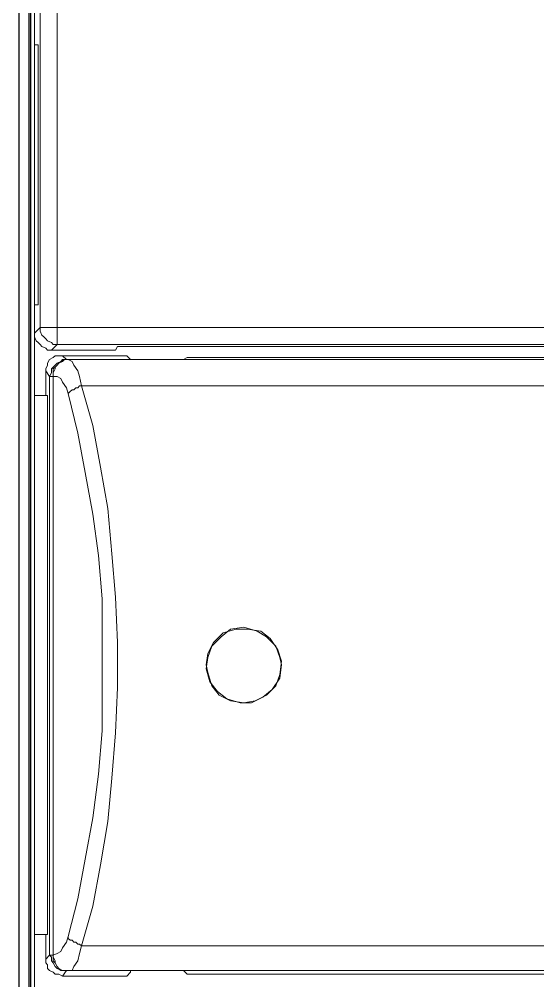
# Model space of a CAD drawing. Header units: centimetres. Extents: x -4.9 to 8, y -12.7 to 4.
# Drawn here: x -2.557 to -1.588, y -3.361 to -1.561 of the extents above; entities that cross this region are included whole.
import ezdxf

# ---------------------------------------------------------------- set-up
doc = ezdxf.new("R2010")
doc.units = ezdxf.units.CM
doc.header["$MEASUREMENT"] = 0
doc.layers.add('Layer 1', color=7, linetype='Continuous')

msp = doc.modelspace()

# ---------------------------------------------------------------- linework, layer by layer
at = {"layer": 'Layer 1', "color": 250, "lineweight": 25}
for points in [[(-2.5568, -5.74365), (-2.5568, -5.74365), (-2.5568, 1.40011), (-2.5568, 1.40011)], [(-2.53916, 1.38246), (-2.53916, 1.38246), (-2.53916, -5.72601), (-2.53916, -5.72601)], [(-2.53563, 1.37893), (-2.53563, 1.37893), (-2.53563, -5.72248), (-2.53563, -5.72248)]]:
    msp.add_open_spline(points, degree=3, dxfattribs=at)
at = {"layer": 'Layer 1', "color": 250, "lineweight": 20}
for points in [[(-2.51798, -2.13825), (-2.51798, -2.13825), (-2.51798, 1.31896), (-2.51798, 1.31896)], [(-2.48623, 1.31896), (-2.48623, 1.31896), (-2.48623, -2.13825), (-2.48623, -2.13825)], [(-2.52856, -0.56134), (-2.52856, -0.56134), (-2.52856, -3.78573), (-2.52856, -3.78573)], [(-2.52856, -1.6091), (-2.52856, -1.6091), (-2.5215, -1.6091), (-2.5215, -1.6091)], [(-2.5215, -1.6091), (-2.5215, -1.6091), (-2.5215, -2.09593), (-2.5215, -2.09593)], [(-2.5215, -2.09593), (-2.5215, -2.09593), (-2.52856, -2.09593), (-2.52856, -2.09593)], [(-2.52856, -2.14885), (-2.52856, -2.14885), (-2.51798, -2.13825), (-2.51798, -2.13825)], [(-2.48623, -2.13825), (-2.48623, -2.13825), (1.25322, -2.13825), (1.25322, -2.13825)], [(-2.48623, -2.17), (-2.48623, -2.17), (-2.49681, -2.18059), (-2.49681, -2.18059)], [(1.25322, -2.17), (1.25322, -2.17), (-2.48623, -2.17), (-2.48623, -2.17)], [(-2.37687, -2.18059), (-2.37687, -2.18059), (-2.37334, -2.17354), (-2.37334, -2.17354)], [(1.13681, -2.17354), (1.13681, -2.17354), (-2.37334, -2.17354), (-2.37334, -2.17354)], [(-2.49681, -2.18059), (-2.49681, -2.18059), (-2.37687, -2.18059), (-2.37687, -2.18059)], [(-2.47564, -2.19118), (-2.47564, -2.19118), (-2.46859, -2.19823), (-2.46859, -2.19823)], [(-2.47564, -2.19118), (-2.47564, -2.19118), (-2.3557, -2.19118), (-2.3557, -2.19118)], [(-2.3557, -2.19118), (-2.3557, -2.19118), (-2.34864, -2.19823), (-2.34864, -2.19823)], [(-2.24281, -2.19471), (-2.24281, -2.19471), (-2.24987, -2.19823), (-2.24987, -2.19823)], [(-2.24281, -2.19471), (-2.24281, -2.19471), (1.0098, -2.19471), (1.0098, -2.19471)], [(-2.46859, -2.19823), (-2.46859, -2.19823), (-2.46506, -2.19823), (-2.46506, -2.19823)], [(-2.46859, -2.19823), (-2.46859, -2.19823), (-2.46859, -2.19823), (-2.46859, -2.19823)], [(-2.46506, -2.19823), (-2.46506, -2.19823), (-0.68, -2.19823), (-0.68, -2.19823)], [(-2.24987, -2.19823), (-2.24987, -2.19823), (-2.32042, -2.19823), (-2.32042, -2.19823)], [(-2.50034, -2.22998), (-2.50034, -2.22998), (-2.50739, -2.21939), (-2.50739, -2.21939)], [(-2.50739, -2.26525), (-2.50739, -2.26525), (-2.50739, -2.21939), (-2.50739, -2.21939)], [(-2.50034, -3.313), (-2.50034, -3.313), (-2.50034, -2.22998), (-2.50034, -2.22998)], [(-2.49328, -2.22998), (-2.49328, -2.22998), (-2.49328, -2.22998), (-2.49328, -2.22998)], [(-2.49328, -2.22998), (-2.49328, -2.22998), (-2.49328, -3.313), (-2.49328, -3.313)], [(-2.44037, -2.24761), (-2.44037, -2.24761), (-0.70823, -2.24761), (-0.70823, -2.24761)], [(-2.52856, -2.26525), (-2.52856, -2.26525), (-2.50387, -2.26525), (-2.50387, -2.26525)], [(-2.50387, -2.26525), (-2.50387, -2.26525), (-2.50387, -3.27421), (-2.50387, -3.27421)], [(-2.52856, -3.27421), (-2.52856, -3.27421), (-2.50387, -3.27421), (-2.50387, -3.27421)], [(-2.50739, -3.32007), (-2.50739, -3.32007), (-2.50739, -3.27421), (-2.50739, -3.27421)], [(-2.44037, -3.29536), (-2.44037, -3.29536), (-0.70823, -3.29536), (-0.70823, -3.29536)], [(-2.50739, -3.32007), (-2.50739, -3.32007), (-2.50034, -3.313), (-2.50034, -3.313)], [(-2.49328, -3.313), (-2.49328, -3.313), (-2.49328, -3.313), (-2.49328, -3.313)], [(-2.46859, -3.34123), (-2.46859, -3.34123), (-2.47564, -3.35182), (-2.47564, -3.35182)], [(-2.46506, -3.34123), (-2.46506, -3.34123), (-2.46859, -3.34123), (-2.46859, -3.34123)], [(-2.46859, -3.34123), (-2.46859, -3.34123), (-2.46859, -3.34123), (-2.46859, -3.34123)], [(-2.46506, -3.34123), (-2.46506, -3.34123), (-0.68, -3.34123), (-0.68, -3.34123)], [(-2.34864, -3.34475), (-2.34864, -3.34475), (-2.3557, -3.35182), (-2.3557, -3.35182)], [(-2.24987, -3.34123), (-2.24987, -3.34123), (-2.32042, -3.34123), (-2.32042, -3.34123)], [(-2.24281, -3.34829), (-2.24281, -3.34829), (-2.24987, -3.34123), (-2.24987, -3.34123)], [(-2.47564, -3.35182), (-2.47564, -3.35182), (-2.3557, -3.35182), (-2.3557, -3.35182)], [(1.0098, -3.34829), (1.0098, -3.34829), (-2.24281, -3.34829), (-2.24281, -3.34829)]]:
    msp.add_open_spline(points, degree=3, dxfattribs=at)
for points, knots in [([(-2.51798, -2.13825), (-2.51798, -2.13825), (-2.51798, -2.13825), (-2.51798, -2.13825), (-2.51798, -2.13825), (-2.51798, -2.13825), (-2.51445, -2.13825), (-2.51445, -2.13825), (-2.51445, -2.13825), (-2.51445, -2.13825), (-2.51092, -2.13825), (-2.51092, -2.13825), (-2.51092, -2.13825), (-2.51092, -2.13825), (-2.50739, -2.13825), (-2.50739, -2.13825), (-2.50739, -2.13825), (-2.50739, -2.13825), (-2.50387, -2.13825), (-2.50387, -2.13825), (-2.50387, -2.13825), (-2.50387, -2.13825), (-2.49681, -2.13825), (-2.49681, -2.13825), (-2.49681, -2.13825), (-2.49681, -2.13825), (-2.49328, -2.13825), (-2.49328, -2.13825), (-2.49328, -2.13825), (-2.49328, -2.13825), (-2.48623, -2.13825), (-2.48623, -2.13825)], [0, 0, 0, 0, 0.1111111, 0.1111111, 0.1111111, 0.1111111, 0.2222222, 0.2222222, 0.2222222, 0.2222222, 0.3333333, 0.3333333, 0.3333333, 0.3333333, 0.4444444, 0.4444444, 0.4444444, 0.4444444, 0.5555556, 0.5555556, 0.5555556, 0.5555556, 0.6666667, 0.6666667, 0.6666667, 0.6666667, 0.7777778, 0.7777778, 0.7777778, 0.7777778, 1, 1, 1, 1]), ([(-2.51798, -2.13825), (-2.51798, -2.13825), (-2.51798, -2.14532), (-2.51798, -2.14532), (-2.51798, -2.14532), (-2.51798, -2.14532), (-2.51445, -2.15236), (-2.51445, -2.15236), (-2.51445, -2.15236), (-2.51445, -2.15236), (-2.51092, -2.15589), (-2.51092, -2.15589), (-2.51092, -2.15589), (-2.51092, -2.15589), (-2.50739, -2.15943), (-2.50739, -2.15943), (-2.50739, -2.15943), (-2.50739, -2.15943), (-2.50387, -2.16296), (-2.50387, -2.16296), (-2.50387, -2.16296), (-2.50387, -2.16296), (-2.49681, -2.16648), (-2.49681, -2.16648), (-2.49681, -2.16648), (-2.49681, -2.16648), (-2.49328, -2.17), (-2.49328, -2.17), (-2.49328, -2.17), (-2.49328, -2.17), (-2.48623, -2.17), (-2.48623, -2.17)], [0, 0, 0, 0, 0.1111111, 0.1111111, 0.1111111, 0.1111111, 0.2222222, 0.2222222, 0.2222222, 0.2222222, 0.3333333, 0.3333333, 0.3333333, 0.3333333, 0.4444444, 0.4444444, 0.4444444, 0.4444444, 0.5555556, 0.5555556, 0.5555556, 0.5555556, 0.6666667, 0.6666667, 0.6666667, 0.6666667, 0.7777778, 0.7777778, 0.7777778, 0.7777778, 1, 1, 1, 1]), ([(-2.48623, -2.17), (-2.48623, -2.17), (-2.48623, -2.17), (-2.48623, -2.17), (-2.48623, -2.17), (-2.48623, -2.17), (-2.48623, -2.16648), (-2.48623, -2.16648), (-2.48623, -2.16648), (-2.48623, -2.16648), (-2.48623, -2.16296), (-2.48623, -2.16296), (-2.48623, -2.16296), (-2.48623, -2.16296), (-2.48623, -2.15943), (-2.48623, -2.15943), (-2.48623, -2.15943), (-2.48623, -2.15943), (-2.48623, -2.15589), (-2.48623, -2.15589), (-2.48623, -2.15589), (-2.48623, -2.15589), (-2.48623, -2.15236), (-2.48623, -2.15236), (-2.48623, -2.15236), (-2.48623, -2.15236), (-2.48623, -2.14532), (-2.48623, -2.14532), (-2.48623, -2.14532), (-2.48623, -2.14532), (-2.48623, -2.13825), (-2.48623, -2.13825)], [0, 0, 0, 0, 0.1111111, 0.1111111, 0.1111111, 0.1111111, 0.2222222, 0.2222222, 0.2222222, 0.2222222, 0.3333333, 0.3333333, 0.3333333, 0.3333333, 0.4444444, 0.4444444, 0.4444444, 0.4444444, 0.5555556, 0.5555556, 0.5555556, 0.5555556, 0.6666667, 0.6666667, 0.6666667, 0.6666667, 0.7777778, 0.7777778, 0.7777778, 0.7777778, 1, 1, 1, 1]), ([(-2.49681, -2.18059), (-2.49681, -2.18059), (-2.50387, -2.18059), (-2.50387, -2.18059), (-2.50387, -2.18059), (-2.50387, -2.18059), (-2.50739, -2.17707), (-2.50739, -2.17707), (-2.50739, -2.17707), (-2.50739, -2.17707), (-2.51445, -2.17354), (-2.51445, -2.17354), (-2.51445, -2.17354), (-2.51445, -2.17354), (-2.51798, -2.17), (-2.51798, -2.17), (-2.51798, -2.17), (-2.51798, -2.17), (-2.5215, -2.16648), (-2.5215, -2.16648), (-2.5215, -2.16648), (-2.5215, -2.16648), (-2.52503, -2.16296), (-2.52503, -2.16296), (-2.52503, -2.16296), (-2.52503, -2.16296), (-2.52856, -2.15589), (-2.52856, -2.15589), (-2.52856, -2.15589), (-2.52856, -2.15589), (-2.52856, -2.14885), (-2.52856, -2.14885)], [0, 0, 0, 0, 0.1111111, 0.1111111, 0.1111111, 0.1111111, 0.2222222, 0.2222222, 0.2222222, 0.2222222, 0.3333333, 0.3333333, 0.3333333, 0.3333333, 0.4444444, 0.4444444, 0.4444444, 0.4444444, 0.5555556, 0.5555556, 0.5555556, 0.5555556, 0.6666667, 0.6666667, 0.6666667, 0.6666667, 0.7777778, 0.7777778, 0.7777778, 0.7777778, 1, 1, 1, 1]), ([(-2.50739, -2.21939), (-2.50739, -2.21939), (-2.50739, -2.21586), (-2.50739, -2.21586), (-2.50739, -2.21586), (-2.50739, -2.21586), (-2.50387, -2.20882), (-2.50387, -2.20882), (-2.50387, -2.20882), (-2.50387, -2.20882), (-2.50387, -2.20529), (-2.50387, -2.20529), (-2.50387, -2.20529), (-2.50387, -2.20529), (-2.50034, -2.19823), (-2.50034, -2.19823), (-2.50034, -2.19823), (-2.50034, -2.19823), (-2.49328, -2.19471), (-2.49328, -2.19471), (-2.49328, -2.19471), (-2.49328, -2.19471), (-2.48975, -2.19118), (-2.48975, -2.19118), (-2.48975, -2.19118), (-2.48975, -2.19118), (-2.4827, -2.19118), (-2.4827, -2.19118), (-2.4827, -2.19118), (-2.4827, -2.19118), (-2.47564, -2.19118), (-2.47564, -2.19118)], [0, 0, 0, 0, 0.1111111, 0.1111111, 0.1111111, 0.1111111, 0.2222222, 0.2222222, 0.2222222, 0.2222222, 0.3333333, 0.3333333, 0.3333333, 0.3333333, 0.4444444, 0.4444444, 0.4444444, 0.4444444, 0.5555556, 0.5555556, 0.5555556, 0.5555556, 0.6666667, 0.6666667, 0.6666667, 0.6666667, 0.7777778, 0.7777778, 0.7777778, 0.7777778, 1, 1, 1, 1]), ([(-2.46859, -2.19823), (-2.46859, -2.19823), (-2.47564, -2.19823), (-2.47564, -2.19823), (-2.47564, -2.19823), (-2.47564, -2.19823), (-2.47917, -2.20175), (-2.47917, -2.20175), (-2.47917, -2.20175), (-2.47917, -2.20175), (-2.48623, -2.20529), (-2.48623, -2.20529), (-2.48623, -2.20529), (-2.48623, -2.20529), (-2.48975, -2.20882), (-2.48975, -2.20882), (-2.48975, -2.20882), (-2.48975, -2.20882), (-2.49328, -2.21235), (-2.49328, -2.21235), (-2.49328, -2.21235), (-2.49328, -2.21235), (-2.49681, -2.21586), (-2.49681, -2.21586), (-2.49681, -2.21586), (-2.49681, -2.21586), (-2.49681, -2.22293), (-2.49681, -2.22293), (-2.49681, -2.22293), (-2.49681, -2.22293), (-2.50034, -2.22998), (-2.50034, -2.22998)], [0, 0, 0, 0, 0.1111111, 0.1111111, 0.1111111, 0.1111111, 0.2222222, 0.2222222, 0.2222222, 0.2222222, 0.3333333, 0.3333333, 0.3333333, 0.3333333, 0.4444444, 0.4444444, 0.4444444, 0.4444444, 0.5555556, 0.5555556, 0.5555556, 0.5555556, 0.6666667, 0.6666667, 0.6666667, 0.6666667, 0.7777778, 0.7777778, 0.7777778, 0.7777778, 1, 1, 1, 1]), ([(-2.46506, -2.19823), (-2.46506, -2.19823), (-2.47212, -2.19823), (-2.47212, -2.19823), (-2.47212, -2.19823), (-2.47212, -2.19823), (-2.47564, -2.20175), (-2.47564, -2.20175), (-2.47564, -2.20175), (-2.47564, -2.20175), (-2.4827, -2.20529), (-2.4827, -2.20529), (-2.4827, -2.20529), (-2.4827, -2.20529), (-2.48623, -2.20882), (-2.48623, -2.20882), (-2.48623, -2.20882), (-2.48623, -2.20882), (-2.48975, -2.21235), (-2.48975, -2.21235), (-2.48975, -2.21235), (-2.48975, -2.21235), (-2.48975, -2.21586), (-2.48975, -2.21586), (-2.48975, -2.21586), (-2.48975, -2.21586), (-2.49328, -2.22293), (-2.49328, -2.22293), (-2.49328, -2.22293), (-2.49328, -2.22293), (-2.49328, -2.22998), (-2.49328, -2.22998)], [0, 0, 0, 0, 0.1111111, 0.1111111, 0.1111111, 0.1111111, 0.2222222, 0.2222222, 0.2222222, 0.2222222, 0.3333333, 0.3333333, 0.3333333, 0.3333333, 0.4444444, 0.4444444, 0.4444444, 0.4444444, 0.5555556, 0.5555556, 0.5555556, 0.5555556, 0.6666667, 0.6666667, 0.6666667, 0.6666667, 0.7777778, 0.7777778, 0.7777778, 0.7777778, 1, 1, 1, 1]), ([(-2.46859, -2.19823), (-2.46859, -2.19823), (-2.47212, -2.19823), (-2.47212, -2.19823), (-2.47212, -2.19823), (-2.47212, -2.19823), (-2.47917, -2.20175), (-2.47917, -2.20175), (-2.47917, -2.20175), (-2.47917, -2.20175), (-2.4827, -2.20529), (-2.4827, -2.20529), (-2.4827, -2.20529), (-2.4827, -2.20529), (-2.48623, -2.20882), (-2.48623, -2.20882), (-2.48623, -2.20882), (-2.48623, -2.20882), (-2.48975, -2.21235), (-2.48975, -2.21235), (-2.48975, -2.21235), (-2.48975, -2.21235), (-2.49328, -2.21586), (-2.49328, -2.21586), (-2.49328, -2.21586), (-2.49328, -2.21586), (-2.49328, -2.22293), (-2.49328, -2.22293), (-2.49328, -2.22293), (-2.49328, -2.22293), (-2.49328, -2.22998), (-2.49328, -2.22998)], [0, 0, 0, 0, 0.1111111, 0.1111111, 0.1111111, 0.1111111, 0.2222222, 0.2222222, 0.2222222, 0.2222222, 0.3333333, 0.3333333, 0.3333333, 0.3333333, 0.4444444, 0.4444444, 0.4444444, 0.4444444, 0.5555556, 0.5555556, 0.5555556, 0.5555556, 0.6666667, 0.6666667, 0.6666667, 0.6666667, 0.7777778, 0.7777778, 0.7777778, 0.7777778, 1, 1, 1, 1]), ([(-2.46506, -2.19823), (-2.46506, -2.19823), (-2.458, -2.20175), (-2.458, -2.20175), (-2.458, -2.20175), (-2.458, -2.20175), (-2.45448, -2.20882), (-2.45448, -2.20882), (-2.45448, -2.20882), (-2.45448, -2.20882), (-2.44742, -2.21939), (-2.44742, -2.21939), (-2.44742, -2.21939), (-2.44742, -2.21939), (-2.44389, -2.22998), (-2.44389, -2.22998), (-2.44389, -2.22998), (-2.44389, -2.22998), (-2.44037, -2.24761), (-2.44037, -2.24761)], [0, 0, 0, 0, 0.1666667, 0.1666667, 0.1666667, 0.1666667, 0.3333333, 0.3333333, 0.3333333, 0.3333333, 0.5, 0.5, 0.5, 0.5, 0.6666667, 0.6666667, 0.6666667, 0.6666667, 1, 1, 1, 1]), ([(-2.32042, -2.19823), (-2.32042, -2.19823), (-2.32748, -2.19823), (-2.32748, -2.19823), (-2.32748, -2.19823), (-2.32748, -2.19823), (-2.331, -2.19823), (-2.331, -2.19823), (-2.331, -2.19823), (-2.331, -2.19823), (-2.33806, -2.19823), (-2.33806, -2.19823), (-2.33806, -2.19823), (-2.33806, -2.19823), (-2.34159, -2.19823), (-2.34159, -2.19823), (-2.34159, -2.19823), (-2.34159, -2.19823), (-2.34512, -2.19823), (-2.34512, -2.19823), (-2.34512, -2.19823), (-2.34512, -2.19823), (-2.34864, -2.19823), (-2.34864, -2.19823)], [0, 0, 0, 0, 0.1428571, 0.1428571, 0.1428571, 0.1428571, 0.2857143, 0.2857143, 0.2857143, 0.2857143, 0.4285714, 0.4285714, 0.4285714, 0.4285714, 0.5714286, 0.5714286, 0.5714286, 0.5714286, 0.7142857, 0.7142857, 0.7142857, 0.7142857, 1, 1, 1, 1]), ([(-2.49328, -2.22998), (-2.49328, -2.22998), (-2.49681, -2.22998), (-2.49681, -2.22998), (-2.49681, -2.22998), (-2.49681, -2.22998), (-2.50034, -2.22998), (-2.50034, -2.22998)], [0, 0, 0, 0, 0.3333333, 0.3333333, 0.3333333, 0.3333333, 1, 1, 1, 1]), ([(-2.46506, -2.26173), (-2.46506, -2.26173), (-2.46859, -2.25114), (-2.46859, -2.25114), (-2.46859, -2.25114), (-2.46859, -2.25114), (-2.47564, -2.24057), (-2.47564, -2.24057), (-2.47564, -2.24057), (-2.47564, -2.24057), (-2.47917, -2.2335), (-2.47917, -2.2335), (-2.47917, -2.2335), (-2.47917, -2.2335), (-2.48623, -2.22998), (-2.48623, -2.22998), (-2.48623, -2.22998), (-2.48623, -2.22998), (-2.49328, -2.22998), (-2.49328, -2.22998)], [0, 0, 0, 0, 0.1666667, 0.1666667, 0.1666667, 0.1666667, 0.3333333, 0.3333333, 0.3333333, 0.3333333, 0.5, 0.5, 0.5, 0.5, 0.6666667, 0.6666667, 0.6666667, 0.6666667, 1, 1, 1, 1]), ([(-2.44037, -2.24761), (-2.44037, -2.24761), (-2.44389, -2.24761), (-2.44389, -2.24761), (-2.44389, -2.24761), (-2.44389, -2.24761), (-2.44742, -2.25114), (-2.44742, -2.25114), (-2.44742, -2.25114), (-2.44742, -2.25114), (-2.45095, -2.25114), (-2.45095, -2.25114), (-2.45095, -2.25114), (-2.45095, -2.25114), (-2.45448, -2.25468), (-2.45448, -2.25468), (-2.45448, -2.25468), (-2.45448, -2.25468), (-2.458, -2.25468), (-2.458, -2.25468), (-2.458, -2.25468), (-2.458, -2.25468), (-2.46153, -2.25821), (-2.46153, -2.25821), (-2.46153, -2.25821), (-2.46153, -2.25821), (-2.46506, -2.26173), (-2.46506, -2.26173)], [0, 0, 0, 0, 0.125, 0.125, 0.125, 0.125, 0.25, 0.25, 0.25, 0.25, 0.375, 0.375, 0.375, 0.375, 0.5, 0.5, 0.5, 0.5, 0.625, 0.625, 0.625, 0.625, 0.75, 0.75, 0.75, 0.75, 1, 1, 1, 1]), ([(-2.44037, -2.24761), (-2.44037, -2.24761), (-2.4192, -2.32171), (-2.4192, -2.32171), (-2.4192, -2.32171), (-2.4192, -2.32171), (-2.40509, -2.39932), (-2.40509, -2.39932), (-2.40509, -2.39932), (-2.40509, -2.39932), (-2.39098, -2.47693), (-2.39098, -2.47693), (-2.39098, -2.47693), (-2.39098, -2.47693), (-2.38392, -2.5616), (-2.38392, -2.5616), (-2.38392, -2.5616), (-2.38392, -2.5616), (-2.37687, -2.64273), (-2.37687, -2.64273), (-2.37687, -2.64273), (-2.37687, -2.64273), (-2.37334, -2.72739), (-2.37334, -2.72739), (-2.37334, -2.72739), (-2.37334, -2.72739), (-2.37334, -2.81207), (-2.37334, -2.81207), (-2.37334, -2.81207), (-2.37334, -2.81207), (-2.37687, -2.89673), (-2.37687, -2.89673), (-2.37687, -2.89673), (-2.37687, -2.89673), (-2.38392, -2.98139), (-2.38392, -2.98139), (-2.38392, -2.98139), (-2.38392, -2.98139), (-2.39098, -3.06254), (-2.39098, -3.06254), (-2.39098, -3.06254), (-2.39098, -3.06254), (-2.40509, -3.14368), (-2.40509, -3.14368), (-2.40509, -3.14368), (-2.40509, -3.14368), (-2.4192, -3.22129), (-2.4192, -3.22129), (-2.4192, -3.22129), (-2.4192, -3.22129), (-2.44037, -3.29536), (-2.44037, -3.29536)], [0, 0, 0, 0, 0.0714286, 0.0714286, 0.0714286, 0.0714286, 0.1428571, 0.1428571, 0.1428571, 0.1428571, 0.2142857, 0.2142857, 0.2142857, 0.2142857, 0.2857143, 0.2857143, 0.2857143, 0.2857143, 0.3571429, 0.3571429, 0.3571429, 0.3571429, 0.4285714, 0.4285714, 0.4285714, 0.4285714, 0.5, 0.5, 0.5, 0.5, 0.5714286, 0.5714286, 0.5714286, 0.5714286, 0.6428571, 0.6428571, 0.6428571, 0.6428571, 0.7142857, 0.7142857, 0.7142857, 0.7142857, 0.7857143, 0.7857143, 0.7857143, 0.7857143, 0.8571429, 0.8571429, 0.8571429, 0.8571429, 1, 1, 1, 1]), ([(-2.46506, -3.27773), (-2.46506, -3.27773), (-2.44742, -3.20718), (-2.44742, -3.20718), (-2.44742, -3.20718), (-2.44742, -3.20718), (-2.43331, -3.13309), (-2.43331, -3.13309), (-2.43331, -3.13309), (-2.43331, -3.13309), (-2.4192, -3.05548), (-2.4192, -3.05548), (-2.4192, -3.05548), (-2.4192, -3.05548), (-2.40862, -2.97434), (-2.40862, -2.97434), (-2.40862, -2.97434), (-2.40862, -2.97434), (-2.40156, -2.89321), (-2.40156, -2.89321), (-2.40156, -2.89321), (-2.40156, -2.89321), (-2.40156, -2.81207), (-2.40156, -2.81207), (-2.40156, -2.81207), (-2.40156, -2.81207), (-2.40156, -2.73093), (-2.40156, -2.73093), (-2.40156, -2.73093), (-2.40156, -2.73093), (-2.40156, -2.64625), (-2.40156, -2.64625), (-2.40156, -2.64625), (-2.40156, -2.64625), (-2.40862, -2.56511), (-2.40862, -2.56511), (-2.40862, -2.56511), (-2.40862, -2.56511), (-2.4192, -2.4875), (-2.4192, -2.4875), (-2.4192, -2.4875), (-2.4192, -2.4875), (-2.43331, -2.40989), (-2.43331, -2.40989), (-2.43331, -2.40989), (-2.43331, -2.40989), (-2.44742, -2.33582), (-2.44742, -2.33582), (-2.44742, -2.33582), (-2.44742, -2.33582), (-2.46506, -2.26173), (-2.46506, -2.26173)], [0, 0, 0, 0, 0.0714286, 0.0714286, 0.0714286, 0.0714286, 0.1428571, 0.1428571, 0.1428571, 0.1428571, 0.2142857, 0.2142857, 0.2142857, 0.2142857, 0.2857143, 0.2857143, 0.2857143, 0.2857143, 0.3571429, 0.3571429, 0.3571429, 0.3571429, 0.4285714, 0.4285714, 0.4285714, 0.4285714, 0.5, 0.5, 0.5, 0.5, 0.5714286, 0.5714286, 0.5714286, 0.5714286, 0.6428571, 0.6428571, 0.6428571, 0.6428571, 0.7142857, 0.7142857, 0.7142857, 0.7142857, 0.7857143, 0.7857143, 0.7857143, 0.7857143, 0.8571429, 0.8571429, 0.8571429, 0.8571429, 1, 1, 1, 1]), ([(-2.06642, -2.76973), (-2.06642, -2.76973), (-2.06995, -2.79443), (-2.06995, -2.79443), (-2.06995, -2.79443), (-2.06995, -2.79443), (-2.08406, -2.81559), (-2.08406, -2.81559), (-2.08406, -2.81559), (-2.08406, -2.81559), (-2.1017, -2.82971), (-2.1017, -2.82971), (-2.1017, -2.82971), (-2.1017, -2.82971), (-2.12287, -2.84029), (-2.12287, -2.84029), (-2.12287, -2.84029), (-2.12287, -2.84029), (-2.14403, -2.84029), (-2.14403, -2.84029), (-2.14403, -2.84029), (-2.14403, -2.84029), (-2.16873, -2.83323), (-2.16873, -2.83323), (-2.16873, -2.83323), (-2.16873, -2.83323), (-2.18637, -2.81911), (-2.18637, -2.81911), (-2.18637, -2.81911), (-2.18637, -2.81911), (-2.20048, -2.80148), (-2.20048, -2.80148), (-2.20048, -2.80148), (-2.20048, -2.80148), (-2.20753, -2.77679), (-2.20753, -2.77679), (-2.20753, -2.77679), (-2.20753, -2.77679), (-2.204, -2.75561), (-2.204, -2.75561), (-2.204, -2.75561), (-2.204, -2.75561), (-2.19695, -2.73446), (-2.19695, -2.73446), (-2.19695, -2.73446), (-2.19695, -2.73446), (-2.17931, -2.71682), (-2.17931, -2.71682), (-2.17931, -2.71682), (-2.17931, -2.71682), (-2.16167, -2.70271), (-2.16167, -2.70271), (-2.16167, -2.70271), (-2.16167, -2.70271), (-2.13698, -2.69918), (-2.13698, -2.69918), (-2.13698, -2.69918), (-2.13698, -2.69918), (-2.11228, -2.70623), (-2.11228, -2.70623), (-2.11228, -2.70623), (-2.11228, -2.70623), (-2.09464, -2.71682), (-2.09464, -2.71682), (-2.09464, -2.71682), (-2.09464, -2.71682), (-2.077, -2.73446), (-2.077, -2.73446), (-2.077, -2.73446), (-2.077, -2.73446), (-2.06995, -2.75561), (-2.06995, -2.75561), (-2.06995, -2.75561), (-2.06995, -2.75561), (-2.06642, -2.76973), (-2.06642, -2.76973)], [0, 0, 0, 0, 0.05, 0.05, 0.05, 0.05, 0.1, 0.1, 0.1, 0.1, 0.15, 0.15, 0.15, 0.15, 0.2, 0.2, 0.2, 0.2, 0.25, 0.25, 0.25, 0.25, 0.3, 0.3, 0.3, 0.3, 0.35, 0.35, 0.35, 0.35, 0.4, 0.4, 0.4, 0.4, 0.45, 0.45, 0.45, 0.45, 0.5, 0.5, 0.5, 0.5, 0.55, 0.55, 0.55, 0.55, 0.6, 0.6, 0.6, 0.6, 0.65, 0.65, 0.65, 0.65, 0.7, 0.7, 0.7, 0.7, 0.75, 0.75, 0.75, 0.75, 0.8, 0.8, 0.8, 0.8, 0.85, 0.85, 0.85, 0.85, 0.9, 0.9, 0.9, 0.9, 1, 1, 1, 1]), ([(-2.20753, -2.76973), (-2.20753, -2.76973), (-2.204, -2.74857), (-2.204, -2.74857), (-2.204, -2.74857), (-2.204, -2.74857), (-2.19342, -2.72739), (-2.19342, -2.72739), (-2.19342, -2.72739), (-2.19342, -2.72739), (-2.17578, -2.70975), (-2.17578, -2.70975), (-2.17578, -2.70975), (-2.17578, -2.70975), (-2.15109, -2.70271), (-2.15109, -2.70271), (-2.15109, -2.70271), (-2.15109, -2.70271), (-2.12992, -2.70271), (-2.12992, -2.70271), (-2.12992, -2.70271), (-2.12992, -2.70271), (-2.10523, -2.70623), (-2.10523, -2.70623), (-2.10523, -2.70623), (-2.10523, -2.70623), (-2.08759, -2.72035), (-2.08759, -2.72035), (-2.08759, -2.72035), (-2.08759, -2.72035), (-2.07348, -2.7415), (-2.07348, -2.7415), (-2.07348, -2.7415), (-2.07348, -2.7415), (-2.06642, -2.76268), (-2.06642, -2.76268), (-2.06642, -2.76268), (-2.06642, -2.76268), (-2.06995, -2.78736), (-2.06995, -2.78736), (-2.06995, -2.78736), (-2.06995, -2.78736), (-2.077, -2.80854), (-2.077, -2.80854), (-2.077, -2.80854), (-2.077, -2.80854), (-2.09464, -2.82618), (-2.09464, -2.82618), (-2.09464, -2.82618), (-2.09464, -2.82618), (-2.11581, -2.83675), (-2.11581, -2.83675), (-2.11581, -2.83675), (-2.11581, -2.83675), (-2.13698, -2.84029), (-2.13698, -2.84029), (-2.13698, -2.84029), (-2.13698, -2.84029), (-2.16167, -2.83675), (-2.16167, -2.83675), (-2.16167, -2.83675), (-2.16167, -2.83675), (-2.18284, -2.82618), (-2.18284, -2.82618), (-2.18284, -2.82618), (-2.18284, -2.82618), (-2.19695, -2.80854), (-2.19695, -2.80854), (-2.19695, -2.80854), (-2.19695, -2.80854), (-2.204, -2.78385), (-2.204, -2.78385), (-2.204, -2.78385), (-2.204, -2.78385), (-2.20753, -2.76973), (-2.20753, -2.76973)], [0, 0, 0, 0, 0.05, 0.05, 0.05, 0.05, 0.1, 0.1, 0.1, 0.1, 0.15, 0.15, 0.15, 0.15, 0.2, 0.2, 0.2, 0.2, 0.25, 0.25, 0.25, 0.25, 0.3, 0.3, 0.3, 0.3, 0.35, 0.35, 0.35, 0.35, 0.4, 0.4, 0.4, 0.4, 0.45, 0.45, 0.45, 0.45, 0.5, 0.5, 0.5, 0.5, 0.55, 0.55, 0.55, 0.55, 0.6, 0.6, 0.6, 0.6, 0.65, 0.65, 0.65, 0.65, 0.7, 0.7, 0.7, 0.7, 0.75, 0.75, 0.75, 0.75, 0.8, 0.8, 0.8, 0.8, 0.85, 0.85, 0.85, 0.85, 0.9, 0.9, 0.9, 0.9, 1, 1, 1, 1]), ([(-2.49328, -3.313), (-2.49328, -3.313), (-2.48623, -3.30948), (-2.48623, -3.30948), (-2.48623, -3.30948), (-2.48623, -3.30948), (-2.47917, -3.30596), (-2.47917, -3.30596), (-2.47917, -3.30596), (-2.47917, -3.30596), (-2.47564, -3.29889), (-2.47564, -3.29889), (-2.47564, -3.29889), (-2.47564, -3.29889), (-2.46859, -3.28832), (-2.46859, -3.28832), (-2.46859, -3.28832), (-2.46859, -3.28832), (-2.46506, -3.27773), (-2.46506, -3.27773)], [0, 0, 0, 0, 0.1666667, 0.1666667, 0.1666667, 0.1666667, 0.3333333, 0.3333333, 0.3333333, 0.3333333, 0.5, 0.5, 0.5, 0.5, 0.6666667, 0.6666667, 0.6666667, 0.6666667, 1, 1, 1, 1]), ([(-2.44037, -3.29536), (-2.44037, -3.29536), (-2.44389, -3.29184), (-2.44389, -3.29184), (-2.44389, -3.29184), (-2.44389, -3.29184), (-2.44742, -3.29184), (-2.44742, -3.29184), (-2.44742, -3.29184), (-2.44742, -3.29184), (-2.45095, -3.28832), (-2.45095, -3.28832), (-2.45095, -3.28832), (-2.45095, -3.28832), (-2.45448, -3.28832), (-2.45448, -3.28832), (-2.45448, -3.28832), (-2.45448, -3.28832), (-2.458, -3.28479), (-2.458, -3.28479), (-2.458, -3.28479), (-2.458, -3.28479), (-2.46153, -3.28479), (-2.46153, -3.28479), (-2.46153, -3.28479), (-2.46153, -3.28479), (-2.46506, -3.28125), (-2.46506, -3.28125), (-2.46506, -3.28125), (-2.46506, -3.28125), (-2.46506, -3.27773), (-2.46506, -3.27773)], [0, 0, 0, 0, 0.1111111, 0.1111111, 0.1111111, 0.1111111, 0.2222222, 0.2222222, 0.2222222, 0.2222222, 0.3333333, 0.3333333, 0.3333333, 0.3333333, 0.4444444, 0.4444444, 0.4444444, 0.4444444, 0.5555556, 0.5555556, 0.5555556, 0.5555556, 0.6666667, 0.6666667, 0.6666667, 0.6666667, 0.7777778, 0.7777778, 0.7777778, 0.7777778, 1, 1, 1, 1]), ([(-2.44037, -3.29536), (-2.44037, -3.29536), (-2.44389, -3.30948), (-2.44389, -3.30948), (-2.44389, -3.30948), (-2.44389, -3.30948), (-2.44742, -3.3236), (-2.44742, -3.3236), (-2.44742, -3.3236), (-2.44742, -3.3236), (-2.45448, -3.33418), (-2.45448, -3.33418), (-2.45448, -3.33418), (-2.45448, -3.33418), (-2.458, -3.34123), (-2.458, -3.34123), (-2.458, -3.34123), (-2.458, -3.34123), (-2.46506, -3.34123), (-2.46506, -3.34123)], [0, 0, 0, 0, 0.1666667, 0.1666667, 0.1666667, 0.1666667, 0.3333333, 0.3333333, 0.3333333, 0.3333333, 0.5, 0.5, 0.5, 0.5, 0.6666667, 0.6666667, 0.6666667, 0.6666667, 1, 1, 1, 1]), ([(-2.47564, -3.35182), (-2.47564, -3.35182), (-2.4827, -3.34829), (-2.4827, -3.34829), (-2.4827, -3.34829), (-2.4827, -3.34829), (-2.48975, -3.34829), (-2.48975, -3.34829), (-2.48975, -3.34829), (-2.48975, -3.34829), (-2.49328, -3.34475), (-2.49328, -3.34475), (-2.49328, -3.34475), (-2.49328, -3.34475), (-2.50034, -3.34123), (-2.50034, -3.34123), (-2.50034, -3.34123), (-2.50034, -3.34123), (-2.50387, -3.33771), (-2.50387, -3.33771), (-2.50387, -3.33771), (-2.50387, -3.33771), (-2.50387, -3.33064), (-2.50387, -3.33064), (-2.50387, -3.33064), (-2.50387, -3.33064), (-2.50739, -3.32711), (-2.50739, -3.32711), (-2.50739, -3.32711), (-2.50739, -3.32711), (-2.50739, -3.32007), (-2.50739, -3.32007)], [0, 0, 0, 0, 0.1111111, 0.1111111, 0.1111111, 0.1111111, 0.2222222, 0.2222222, 0.2222222, 0.2222222, 0.3333333, 0.3333333, 0.3333333, 0.3333333, 0.4444444, 0.4444444, 0.4444444, 0.4444444, 0.5555556, 0.5555556, 0.5555556, 0.5555556, 0.6666667, 0.6666667, 0.6666667, 0.6666667, 0.7777778, 0.7777778, 0.7777778, 0.7777778, 1, 1, 1, 1]), ([(-2.46859, -3.34123), (-2.46859, -3.34123), (-2.47564, -3.34123), (-2.47564, -3.34123), (-2.47564, -3.34123), (-2.47564, -3.34123), (-2.47917, -3.34123), (-2.47917, -3.34123), (-2.47917, -3.34123), (-2.47917, -3.34123), (-2.48623, -3.33771), (-2.48623, -3.33771), (-2.48623, -3.33771), (-2.48623, -3.33771), (-2.48975, -3.33418), (-2.48975, -3.33418), (-2.48975, -3.33418), (-2.48975, -3.33418), (-2.49328, -3.32711), (-2.49328, -3.32711), (-2.49328, -3.32711), (-2.49328, -3.32711), (-2.49681, -3.3236), (-2.49681, -3.3236), (-2.49681, -3.3236), (-2.49681, -3.3236), (-2.49681, -3.31654), (-2.49681, -3.31654), (-2.49681, -3.31654), (-2.49681, -3.31654), (-2.50034, -3.313), (-2.50034, -3.313)], [0, 0, 0, 0, 0.1111111, 0.1111111, 0.1111111, 0.1111111, 0.2222222, 0.2222222, 0.2222222, 0.2222222, 0.3333333, 0.3333333, 0.3333333, 0.3333333, 0.4444444, 0.4444444, 0.4444444, 0.4444444, 0.5555556, 0.5555556, 0.5555556, 0.5555556, 0.6666667, 0.6666667, 0.6666667, 0.6666667, 0.7777778, 0.7777778, 0.7777778, 0.7777778, 1, 1, 1, 1]), ([(-2.50034, -3.313), (-2.50034, -3.313), (-2.49681, -3.313), (-2.49681, -3.313), (-2.49681, -3.313), (-2.49681, -3.313), (-2.49328, -3.313), (-2.49328, -3.313)], [0, 0, 0, 0, 0.3333333, 0.3333333, 0.3333333, 0.3333333, 1, 1, 1, 1]), ([(-2.46506, -3.34123), (-2.46506, -3.34123), (-2.47212, -3.34123), (-2.47212, -3.34123), (-2.47212, -3.34123), (-2.47212, -3.34123), (-2.47564, -3.34123), (-2.47564, -3.34123), (-2.47564, -3.34123), (-2.47564, -3.34123), (-2.4827, -3.33771), (-2.4827, -3.33771), (-2.4827, -3.33771), (-2.4827, -3.33771), (-2.48623, -3.33418), (-2.48623, -3.33418), (-2.48623, -3.33418), (-2.48623, -3.33418), (-2.48975, -3.32711), (-2.48975, -3.32711), (-2.48975, -3.32711), (-2.48975, -3.32711), (-2.48975, -3.3236), (-2.48975, -3.3236), (-2.48975, -3.3236), (-2.48975, -3.3236), (-2.49328, -3.31654), (-2.49328, -3.31654), (-2.49328, -3.31654), (-2.49328, -3.31654), (-2.49328, -3.313), (-2.49328, -3.313)], [0, 0, 0, 0, 0.1111111, 0.1111111, 0.1111111, 0.1111111, 0.2222222, 0.2222222, 0.2222222, 0.2222222, 0.3333333, 0.3333333, 0.3333333, 0.3333333, 0.4444444, 0.4444444, 0.4444444, 0.4444444, 0.5555556, 0.5555556, 0.5555556, 0.5555556, 0.6666667, 0.6666667, 0.6666667, 0.6666667, 0.7777778, 0.7777778, 0.7777778, 0.7777778, 1, 1, 1, 1]), ([(-2.46859, -3.34123), (-2.46859, -3.34123), (-2.47212, -3.34123), (-2.47212, -3.34123), (-2.47212, -3.34123), (-2.47212, -3.34123), (-2.47917, -3.34123), (-2.47917, -3.34123), (-2.47917, -3.34123), (-2.47917, -3.34123), (-2.4827, -3.33771), (-2.4827, -3.33771), (-2.4827, -3.33771), (-2.4827, -3.33771), (-2.48623, -3.33418), (-2.48623, -3.33418), (-2.48623, -3.33418), (-2.48623, -3.33418), (-2.48975, -3.32711), (-2.48975, -3.32711), (-2.48975, -3.32711), (-2.48975, -3.32711), (-2.49328, -3.3236), (-2.49328, -3.3236), (-2.49328, -3.3236), (-2.49328, -3.3236), (-2.49328, -3.31654), (-2.49328, -3.31654), (-2.49328, -3.31654), (-2.49328, -3.31654), (-2.49328, -3.313), (-2.49328, -3.313)], [0, 0, 0, 0, 0.1111111, 0.1111111, 0.1111111, 0.1111111, 0.2222222, 0.2222222, 0.2222222, 0.2222222, 0.3333333, 0.3333333, 0.3333333, 0.3333333, 0.4444444, 0.4444444, 0.4444444, 0.4444444, 0.5555556, 0.5555556, 0.5555556, 0.5555556, 0.6666667, 0.6666667, 0.6666667, 0.6666667, 0.7777778, 0.7777778, 0.7777778, 0.7777778, 1, 1, 1, 1]), ([(-2.34864, -3.34475), (-2.34864, -3.34475), (-2.34864, -3.34475), (-2.34864, -3.34475), (-2.34864, -3.34475), (-2.34864, -3.34475), (-2.34864, -3.34123), (-2.34864, -3.34123), (-2.34864, -3.34123), (-2.34864, -3.34123), (-2.34512, -3.34123), (-2.34512, -3.34123), (-2.34512, -3.34123), (-2.34512, -3.34123), (-2.34159, -3.34123), (-2.34159, -3.34123), (-2.34159, -3.34123), (-2.34159, -3.34123), (-2.33806, -3.34123), (-2.33806, -3.34123), (-2.33806, -3.34123), (-2.33806, -3.34123), (-2.331, -3.34123), (-2.331, -3.34123), (-2.331, -3.34123), (-2.331, -3.34123), (-2.32748, -3.34123), (-2.32748, -3.34123), (-2.32748, -3.34123), (-2.32748, -3.34123), (-2.32042, -3.34123), (-2.32042, -3.34123)], [0, 0, 0, 0, 0.1111111, 0.1111111, 0.1111111, 0.1111111, 0.2222222, 0.2222222, 0.2222222, 0.2222222, 0.3333333, 0.3333333, 0.3333333, 0.3333333, 0.4444444, 0.4444444, 0.4444444, 0.4444444, 0.5555556, 0.5555556, 0.5555556, 0.5555556, 0.6666667, 0.6666667, 0.6666667, 0.6666667, 0.7777778, 0.7777778, 0.7777778, 0.7777778, 1, 1, 1, 1])]:
    msp.add_open_spline(points, degree=3, knots=knots, dxfattribs=at)

doc.saveas('drawing.dxf')
